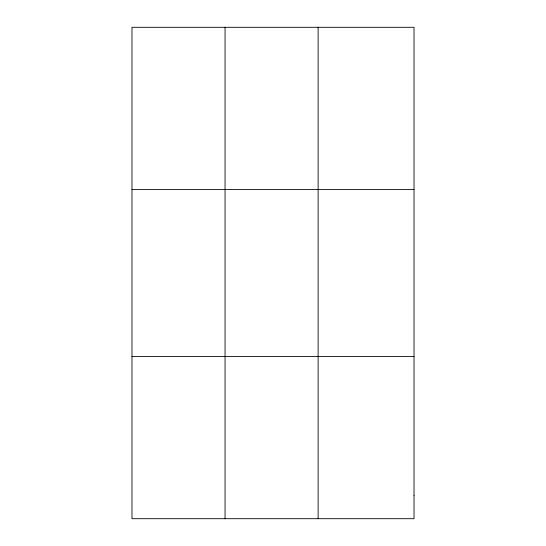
<?xml version="1.0" encoding="UTF-8"?>
<svg xmlns="http://www.w3.org/2000/svg" width="546" height="546" viewBox="0 0 546 546"><rect width="100%" height="100%" fill="white"/><g stroke="black" fill="none" stroke-linecap="round" stroke-linejoin="round"><path stroke-width="0.82" d="M225.054 518.7L225.054 27.3M318.127 518.7L318.127 27.3M131.982 189.462L414.018 189.462M131.982 356.538L414.018 356.538M414.018 495.536L414.018 518.7L131.982 518.7L131.982 27.3L414.018 27.3L414.018 495.536"/></g></svg>
